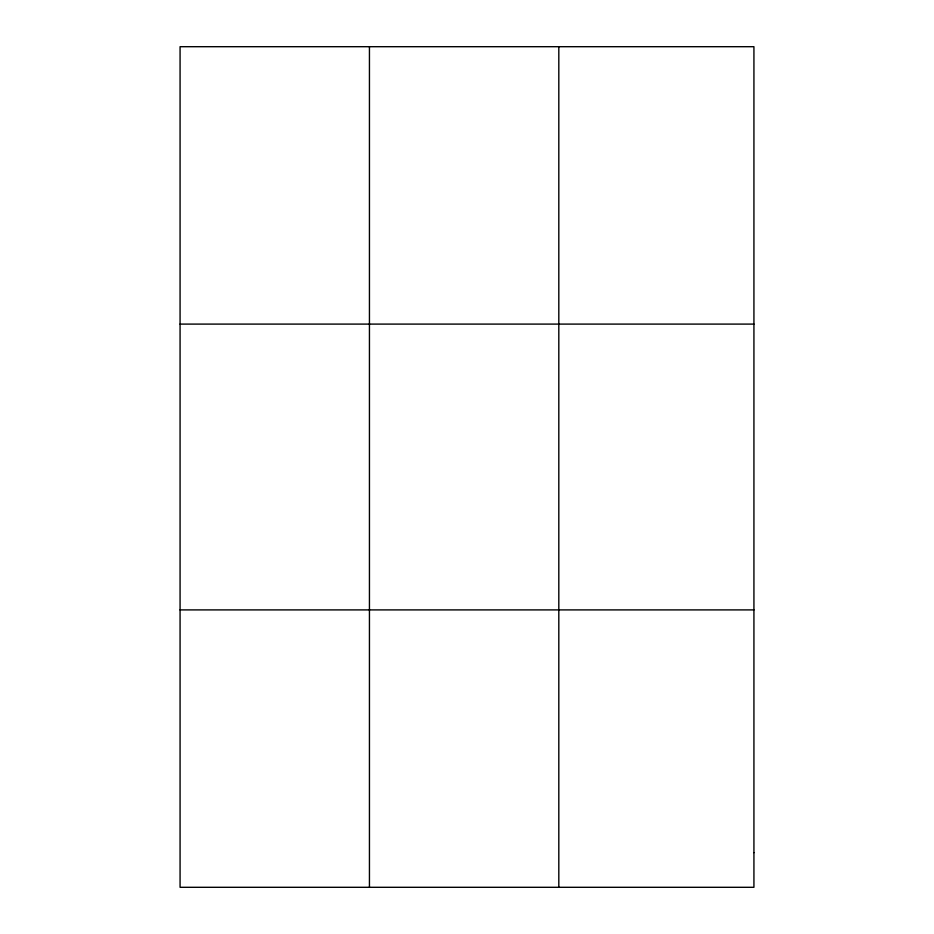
<?xml version="1.0" encoding="UTF-8"?>
<svg xmlns="http://www.w3.org/2000/svg" width="934" height="934" viewBox="0 0 934 934"><rect width="100%" height="100%" fill="white"/><g stroke="black" fill="none" stroke-linecap="round" stroke-linejoin="round"><path stroke-width="1.4" d="M369.444 46.7L369.444 887.3M558.812 46.7L558.812 887.3M180.075 324.098L753.925 324.098M180.075 609.902L753.925 609.902M753.925 852.625L753.925 887.3L180.075 887.3L180.075 46.7L753.925 46.7L753.925 852.625"/></g></svg>
